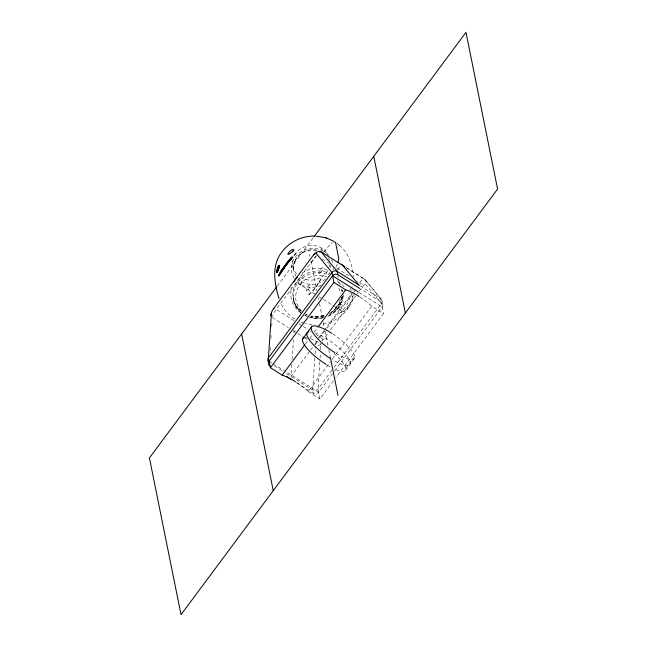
<?xml version="1.0" encoding="UTF-8"?>
<svg xmlns="http://www.w3.org/2000/svg" width="647" height="647" viewBox="0 0 647 647"><rect width="100%" height="100%" fill="white"/><g stroke="black" fill="none" stroke-linecap="round" stroke-linejoin="round"><path stroke-width="0.49" stroke-dasharray="3.23 2.43" d="M308.756 294.919L309.395 293.698A17.323 4.731 -57.8 0 0 321.422 277.531L322.109 276.754M270.114 350.674L270.454 345.652M270.923 338.607L271.263 333.585M271.74 326.549L272.072 321.519M291.781 364.504L290.988 376.368L310.05 350.731M292.112 359.554L293.447 339.772M293.908 332.849L294.11 329.881M314.83 357.823L312.663 389.995L313.342 393.344A3.842 3.55 -11.4 0 0 318.647 392.284M315.097 353.804L315.566 346.76M319.812 361.843L317.992 388.952L319.998 398.908L333.884 380.234M320.063 358.098L320.378 353.424M320.629 349.687L321.001 344.075A3.801 3.259 3.8 0 1 315.704 344.754A7.602 2.078 -57.8 0 1 317.167 340.492M342.433 296.334C341.818 305.206 335.615 313.205 327.422 316.488M354.507 293.051L353.003 299.068L349.542 306.16M330.666 312.833A24.699 22.839 -11.4 0 0 341.721 297.41L341.155 299.61L341.535 298.291C339.974 304.268 335.914 309.428 330.682 312.647M352.389 296.358L352.437 295.816L351.976 296.747M341.454 298.558L341.721 297.41M323.096 324.179C332.914 322.295 342.109 316.779 347.916 308.579M347.552 309.129L349.938 305.562M277.223 286.12L313.455 237.409M316.383 255.363L276.18 309.412A7.602 2.078 -57.8 0 0 272.541 316.375M311.256 262.771L316.043 256.333M320.831 249.904L322.028 248.294L322.893 252.581M324.115 252.023L326.735 248.505A13.692 3.736 -57.8 0 1 332.364 242.665M337.524 269.71L340.492 265.723M305.408 343.961L307.794 340.767M309.573 338.365L311.911 335.227M314.24 332.089L318.324 326.598M323.678 331.102L319.537 336.666A7.602 2.078 -57.8 0 0 318.478 338.203M324.268 330.31L352.647 292.161M310.649 349.93L314.224 345.126M314.822 344.325L318.995 338.713M319.586 337.912L324.956 330.706M326.743 328.296L352.963 293.051M353.553 292.242L355.34 289.84M322.117 341.252A3.785 1.035 -57.8 0 1 322.918 340.039L327.948 333.278M330.455 329.905L355.583 296.124M357.257 293.867L358.098 292.743M359.352 291.053L363.121 285.99A3.785 1.035 -57.8 0 1 365.498 284.259A3.801 3.639 -39.5 0 0 364.504 279.148L345.797 267.389M296.431 382.385A26.616 7.068 36.6 0 1 308.231 391.508L330.237 361.916M332.615 358.721L371.71 306.16L383.477 313.56L335.866 377.573M331.765 370.432L317.992 388.952A3.842 3.55 -11.4 0 1 312.655 390.02L285.456 372.898M334.159 367.213L381.471 303.605A3.842 3.55 -11.4 0 0 380.614 298.647L364.504 279.148A7.602 2.078 -57.8 0 0 359.74 282.618L357.184 281.016M332.55 373.626L318.664 392.292L284.486 370.812M334.531 370.957L382.142 306.953A3.842 3.55 -11.4 0 0 381.285 301.987M345.87 368.127L354.621 356.36M345.579 370.335L354.338 358.567M343.29 310.714L338.713 313.738L342.999 311.619M308.837 294.935L308.959 294.862A18.844 5.152 -57.8 0 0 322.036 277.28L322.157 276.795M324.034 315.566L316.618 316.585L311.619 316.092M322.069 318.122L317.087 318.575L309.929 317.548M316.334 250.187L308.991 250.211L302.133 252.856L296.803 257.708L294.215 262.65L294.692 261.331L293.609 265.351L293.778 270.81L292.743 265.529M312.008 324.729L304.786 323.411M303.92 323.128L299.674 321.535M305.829 314.183L307.212 314.806M300.232 284.179L300.588 284.397A2.281 0.607 -59.1 0 0 301.688 281.76M346.735 267.963L365.029 279.553L381.536 299.521L382.773 304.098M322.327 259.107L329.129 263.378M336.78 268.19L349.534 276.204M360.193 285.837L380.598 298.663L381.277 302.012L360.953 289.233M359.077 292.452L382.142 306.953M314.984 294.142L296.277 282.391A3.801 1.011 36.6 0 0 296.002 282.221M319.23 296.819L322.635 298.954M323.484 299.488L333.69 305.902M334.539 306.435L339.635 309.646A3.801 1.011 36.6 0 1 343.023 313.011M294.029 320.637L276.18 309.412A3.801 1.011 36.6 0 0 275.339 308.934M299.132 323.84L302.537 325.983M303.386 326.517L308.482 329.719M316.14 334.531L319.537 336.666A3.801 1.011 36.6 0 1 322.918 340.039M272.347 317.499L288.497 327.649M293.601 330.86L296.997 332.995M297.855 333.528L303.799 337.273M304.656 337.807L307.204 339.408M269.112 361.147L272.524 363.299M273.382 363.832L283.637 370.278M274.409 365.951L284.607 372.365M297.078 383.121L313.342 393.344M308.231 391.508L319.998 398.908M294.886 319.044C288.627 315.178 283.475 309.484 280.612 302.675M336.505 242.989L338.26 244.307M339.327 245.189C348.976 252.791 352.194 265.416 353.691 277.013M337.944 244.056L339.651 245.448M301.251 311.425L296.512 306.435L297.361 307.568L294.983 303.726L293.245 298.404L295.614 305.974L300.168 311.983M365.506 284.251L381.471 303.605L383.477 313.56M293.245 298.404L293.843 301.292M309.549 254.311L309.945 256.285M310.94 261.21L316.901 290.786M318.292 297.685L318.696 299.658M319.489 303.605L322.473 318.389M323.265 322.327L324.26 327.261M325.053 331.199L328.037 345.991M328.83 349.93L330.221 356.829M341.794 289.266L342.093 291.579A24.699 22.839 -11.4 0 0 341.794 289.266L342.206 291.336M329.655 259.31A18.723 17.307 -11.4 0 1 329.833 260.531M329.8 264.243A18.723 17.307 -11.4 0 1 329.307 266.693M327.883 270.195A18.723 17.307 -11.4 0 1 299.424 276.536M296.625 273.972A18.723 17.307 -11.4 0 1 292.913 260.07M294.628 255.347A18.723 17.307 -11.4 0 1 312.072 245.407A18.723 17.307 -11.4 0 1 328.563 255.775M337.241 264.211A13.692 3.736 -57.8 0 1 335.599 267.632M351.936 286.16A3.72 0.97 -75.8 0 1 352.186 286.33M352.146 289.452A3.72 0.97 -75.8 0 1 351.879 290.535M350.181 293.374A3.72 0.97 -75.8 0 1 349.825 292.759M349.93 290.519A3.72 0.97 -75.8 0 1 350.666 287.899M350.181 296.965A16.45 8.047 -66.1 0 1 343.128 309.711M352.696 296.318A17.744 11.185 -64.5 0 1 343.056 311.959M330.722 265.06A18.723 17.307 -11.4 0 1 330.754 267.575M329.655 272.524A18.723 17.307 -11.4 0 1 328.547 274.846M325.32 278.962A18.723 17.307 -11.4 0 1 298.615 279.431M296.172 276.536A18.723 17.307 -11.4 0 1 297.143 257.126A18.723 17.307 -11.4 0 1 316.836 250.138M328.32 257.975A18.723 17.307 -11.4 0 1 328.951 259.067M324.373 251.667A2.281 0.623 -57.8 0 1 323.759 252.387M333.213 268.311A21.003 19.418 -11.4 0 1 333.011 270.22M321.219 285.278A21.003 19.418 -11.4 0 1 296.083 280.701M294.312 278.412A21.003 19.418 -11.4 0 1 300.475 252.176A21.003 19.418 -11.4 0 1 328.83 255.484M331.458 259.504A21.003 19.418 -11.4 0 1 332.841 263.564M343.889 294.345A26.713 24.699 -11.4 0 1 329.291 314.79M324.414 316.674A26.713 24.699 -11.4 0 1 304.64 315.121M300.928 312.962A26.713 24.699 -11.4 0 1 291.619 287.308M302.044 273.155A26.713 24.699 -11.4 0 1 327.794 269.912M337.548 276.269A26.713 24.699 -11.4 0 1 338.373 277.183M342.651 284.543A26.713 24.699 -11.4 0 1 343.347 286.864M324.05 315.736A24.699 22.839 -11.4 0 1 311.15 316.14M307.325 314.976A24.699 22.839 -11.4 0 1 305.772 314.296M300.507 310.883A24.699 22.839 -11.4 0 1 297.612 280.911A24.699 22.839 -11.4 0 1 329.266 273.374M338.971 281.971A24.699 22.839 -11.4 0 1 340.516 284.971M338.753 287.964A22.419 20.728 -11.4 0 1 340.273 293.665M339.998 299.585A22.419 20.728 -11.4 0 1 329.274 313.997M323.379 316.383A22.419 20.728 -11.4 0 1 310.795 316.229M301.534 310.859A22.419 20.728 -11.4 0 1 299.763 284.874A22.419 20.728 -11.4 0 1 326.751 276.965M342.465 295.808A24.707 22.839 -11.4 0 1 328.7 315.752M323.751 317.572A24.707 22.839 -11.4 0 1 309.881 317.394M306.646 316.213A24.707 22.839 -11.4 0 1 305.109 315.461M300.92 312.614A24.707 22.839 -11.4 0 1 297.733 282.852A24.707 22.839 -11.4 0 1 329.056 274.781M337.16 280.725A24.707 22.839 -11.4 0 1 339.974 284.785M341.77 289.338A24.707 22.839 -11.4 0 1 342.134 290.924M359.74 282.618A3.801 1.011 36.6 0 1 363.121 285.99M321.009 344.075A3.785 1.035 -57.8 0 1 321.066 343.703M315.154 332.882A26.616 7.068 36.6 0 1 348.498 358.406A26.616 7.068 36.6 0 1 332.113 359.506M310.01 331.741A26.616 7.068 36.6 0 1 310.867 331.806M359.91 297.038A26.616 7.068 36.6 0 1 371.71 306.16M332.55 333.828A26.616 7.068 36.6 0 1 354.661 356.578A26.616 7.068 36.6 0 1 335.591 353.076M333.973 353.286A26.616 7.068 36.6 0 1 345.959 368.968A26.616 7.068 36.6 0 1 334.03 368.758M330.107 366.752A26.616 7.068 36.6 0 1 326.84 364.843M304.802 337.661A26.616 7.068 36.6 0 1 306.896 337.742M310.277 338.591A26.616 7.068 36.6 0 1 321.381 344.058M341.05 302.578L340.217 304.462L341.05 302.578M320.605 272.824A3.615 0.987 -57.8 0 0 322.853 267.729A3.615 0.987 -57.8 0 0 319.262 271.756A3.615 0.987 -57.8 0 0 320.605 272.824M307.956 289.832A3.615 0.987 -57.8 0 0 310.204 284.737A3.615 0.987 -57.8 0 0 306.613 288.764A3.615 0.987 -57.8 0 0 307.956 289.832M337.896 309.007A3.72 1.537 -41.7 0 0 341.236 304.3A3.72 1.537 -41.7 0 0 336.205 306.953A3.72 1.537 -41.7 0 0 337.896 309.007"/><path stroke-width="0.97" d="M277.838 267.001L277.013 272.403L277.967 270.794M276.876 271.465L276.932 270.713M295.622 381.851A26.616 7.068 36.6 0 0 282.213 375.155L270.446 367.755L268.432 357.799L271.449 312.93A3.785 1.035 -57.8 0 1 273.366 308.886L313.569 254.837A3.785 1.035 -57.8 0 1 315.946 253.106A3.801 3.639 -39.5 0 1 321.138 251.893L344.948 266.855M279.318 266.176L279.245 265.302L278.671 268.812M276.94 270.6L277.118 269.5M279.302 266.297L279.205 266.847M291.878 257.862L291.247 258.719M277.134 269.411L277.312 268.618M279.124 267.235L278.8 268.384M277.466 268.068L279.221 265.27L278.42 265.836M278.736 268.594L277.7 271.457M278.275 269.985L278.024 270.656M277.895 266.871L278.356 265.949M279.043 275.743L279.18 275.509M279.148 275.557L287.187 263.693M280.248 273.649L280.563 273.123A17.259 2.564 -51.8 0 1 286.5 264.607L287.64 263.119M279.156 274.603L282.035 270.034M279.803 273.544L281.024 271.578M279.415 274.668L282.788 269.556M281.34 270.867L279.197 274.918M276.665 286.864L149.425 457.939L181.023 614.65L497.575 189.061L465.977 32.35L314.005 236.665M268.432 357.799L331.911 272.452A3.842 3.55 -11.4 0 1 337.257 271.384L359.344 285.303M269.112 361.147L332.59 275.8A3.842 3.55 -11.4 0 1 337.928 274.732L359.595 288.384M270.446 367.755L333.925 282.415L331.911 272.452L315.946 253.098M303.022 338.389L311.773 326.622M282.213 375.155L304.818 344.762M318.324 326.598L345.692 289.807A26.616 7.068 36.6 0 1 359.101 296.504M288.069 261.825L291.854 257.732M287.543 263.248L289.597 260.709M288.069 262.585L288.586 261.946M289.015 261.42L290.81 259.245M290.543 259.568L291.473 258.452M291.781 257.635L292.913 256.988L289.67 260.895A17.259 2.442 -50.3 0 0 282.836 269.524M290.341 259.326L287.203 263.086A16.013 1.787 -50.6 0 0 281.227 270.972M290.859 258.323L291.765 257.7M313.908 236.058C301.542 236.05 289.298 242.043 281.914 251.99C271.303 265.213 274.336 283.637 279.035 298.51M315.752 236.098L325.029 237.595M326.525 238.056L333.448 241.072M324.786 237.522L326.784 238.128M277.062 272.427L276.876 271.586M332.59 275.8L358.22 291.918M333.925 282.415L345.692 289.807M286.241 376.311L291.66 379.716M341.673 264.13L358.923 285.036M373.764 156.331L405.362 313.043M337.912 274.757L337.241 271.408L321.138 251.893A7.602 2.078 -57.8 0 0 319.626 252.047M330.423 357.815L337.977 395.277M241.638 333.957L273.236 490.669M333.69 241.986A13.692 3.736 -57.8 0 1 335.639 243.029L338.64 257.91A13.692 3.736 -57.8 0 1 337.855 262.625M277.644 271.983A3.696 0.574 -78.8 0 1 277.094 272.274M293.835 250.049A3.696 1.294 -35.6 0 1 292.371 251.99M280.111 272.549A16.45 1.658 -53.1 0 1 291.53 256.996M281.963 270.09A16.013 1.925 -52.4 0 1 288.069 261.768M295.76 253.357A17.76 0.566 -49 0 1 294.191 255.274M294.239 281.316A26.713 24.699 -11.4 0 1 297.199 277.353M268.828 362.401A3.842 3.55 -11.4 0 1 268.456 357.815M293.471 281.866A3.801 1.011 36.6 0 1 293.981 281.405M313.569 254.837A3.801 1.011 36.6 0 1 314.733 254.53M271.012 316.003A3.801 3.259 3.8 0 1 271.449 312.93M273.366 308.886A3.801 1.011 36.6 0 1 274.069 308.449M269.969 366.105A3.842 3.55 -11.4 0 1 269.128 361.155M330.568 358.559A26.616 7.068 36.6 0 1 308.579 331.887M334.944 352.672A26.616 7.068 36.6 0 1 311.223 328.919A26.616 7.068 36.6 0 1 331.733 333.294M326.193 364.439A26.616 7.068 36.6 0 1 304.244 337.758M278.768 275.921L279.14 274.627L278.776 275.84M289.654 253.753A3.712 0.946 -39.9 0 0 293.601 249.491A3.712 0.946 -39.9 0 0 288.91 252.241A3.712 0.946 -39.9 0 0 289.654 253.753"/></g></svg>
